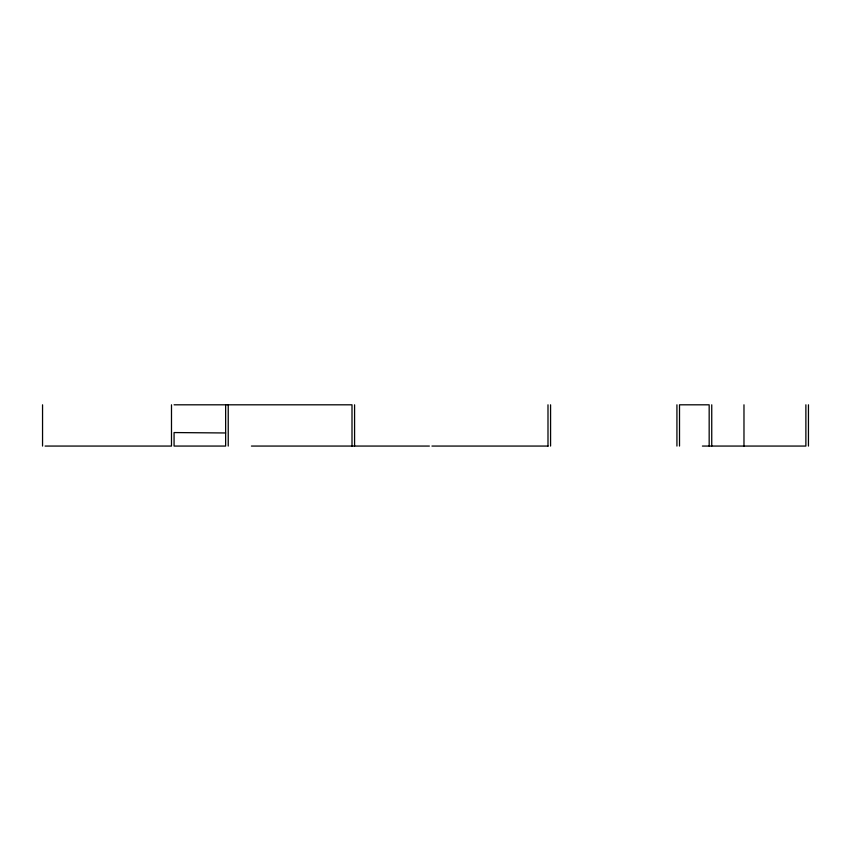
<?xml version="1.0" encoding="UTF-8"?>
<svg xmlns="http://www.w3.org/2000/svg" width="851" height="851" viewBox="0 0 851 851"><rect width="100%" height="100%" fill="white"/><g stroke="black" fill="none" stroke-linecap="round" stroke-linejoin="round"><path stroke-width="1.28" d="M174.072 404.81L352.006 404.81L352.006 446.062M225.643 432.968L174.072 432.563L174.072 446.062L225.643 446.062L225.643 404.81M45.124 446.062L171.487 446.062L171.487 404.81M251.428 446.062L429.372 446.062M431.946 446.062L547.991 446.062M702.405 446.062L805.876 446.062L805.876 404.81M808.45 404.81L808.45 446.062M743.976 404.81L743.976 446.062M711.744 404.81L711.744 446.062M709.17 446.062L709.17 404.81L679.513 404.81L679.513 446.062M676.928 404.81L676.928 446.062M550.576 404.81L550.576 446.062M547.991 404.81L547.991 446.19M354.58 404.81L354.58 446.062M228.228 404.81L228.228 446.062M42.55 404.81L42.55 446.062"/></g></svg>
